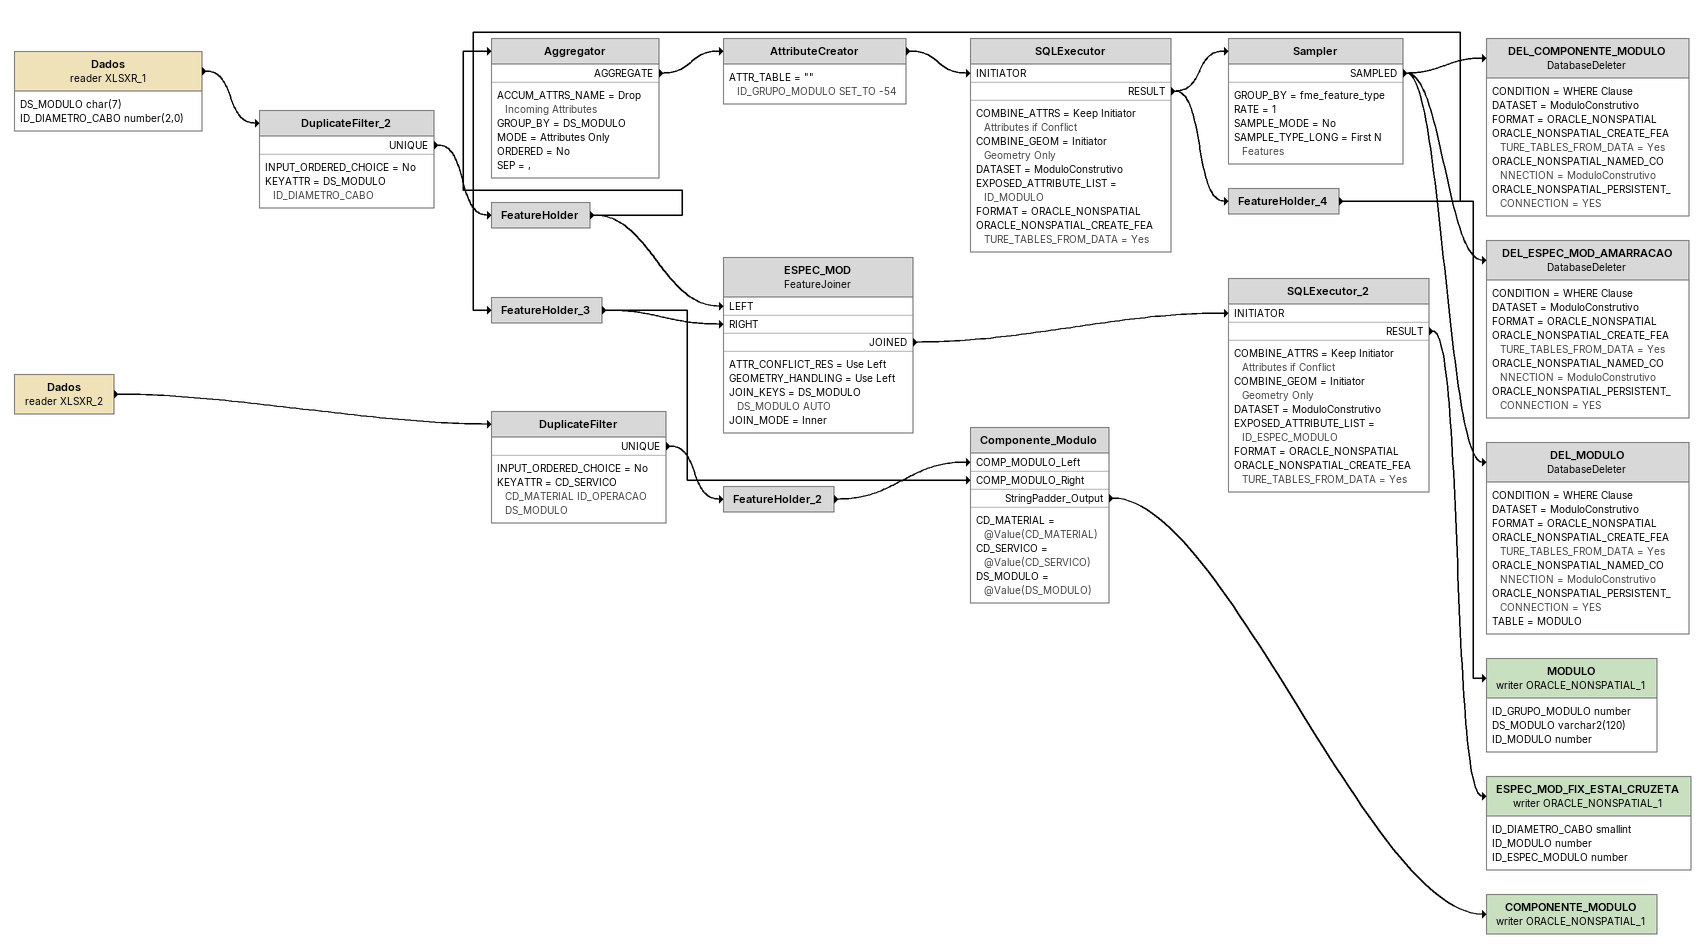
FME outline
Dados (reader XLSXR_1)
    attributes: DS_MODULO char(7), ID_DIAMETRO_CABO number(2,0)
    -> DuplicateFilter_2
DuplicateFilter_2
    INPUT_ORDERED_CHOICE = No
    KEYATTR = DS_MODULO ID_DIAMETRO_CABO
    UNIQUE -> FeatureHolder
FeatureHolder
    -> Aggregator
    -> ESPEC_MOD [LEFT]
Aggregator
    ACCUM_ATTRS_NAME = Drop Incoming Attributes
    GROUP_BY = DS_MODULO
    MODE = Attributes Only
    ORDERED = No
    SEP = ,
    AGGREGATE -> AttributeCreator
AttributeCreator
    ATTR_TABLE = "" ID_GRUPO_MODULO SET_TO -54
    -> SQLExecutor [INITIATOR]
SQLExecutor
    COMBINE_ATTRS = Keep Initiator Attributes if Conflict
    COMBINE_GEOM = Initiator Geometry Only
    DATASET = ModuloConstrutivo
    EXPOSED_ATTRIBUTE_LIST = ID_MODULO
    FORMAT = ORACLE_NONSPATIAL
    ORACLE_NONSPATIAL_CREATE_FEATURE_TABLES_FROM_DATA = Yes
    RESULT -> Sampler
    RESULT -> FeatureHolder_4
Sampler
    GROUP_BY = fme_feature_type
    RATE = 1
    SAMPLE_MODE = No
    SAMPLE_TYPE_LONG = First N Features
    SAMPLED -> DEL_COMPONENTE_MODULO
    SAMPLED -> DEL_ESPEC_MOD_AMARRACAO
    SAMPLED -> DEL_MODULO
DEL_COMPONENTE_MODULO: DatabaseDeleter
    CONDITION = WHERE Clause
    DATASET = ModuloConstrutivo
    FORMAT = ORACLE_NONSPATIAL
    ORACLE_NONSPATIAL_CREATE_FEATURE_TABLES_FROM_DATA = Yes
    ORACLE_NONSPATIAL_NAMED_CONNECTION = ModuloConstrutivo
    ORACLE_NONSPATIAL_PERSISTENT_CONNECTION = YES
DEL_ESPEC_MOD_AMARRACAO: DatabaseDeleter
    CONDITION = WHERE Clause
    DATASET = ModuloConstrutivo
    FORMAT = ORACLE_NONSPATIAL
    ORACLE_NONSPATIAL_CREATE_FEATURE_TABLES_FROM_DATA = Yes
    ORACLE_NONSPATIAL_NAMED_CONNECTION = ModuloConstrutivo
    ORACLE_NONSPATIAL_PERSISTENT_CONNECTION = YES
DEL_MODULO: DatabaseDeleter
    CONDITION = WHERE Clause
    DATASET = ModuloConstrutivo
    FORMAT = ORACLE_NONSPATIAL
    ORACLE_NONSPATIAL_CREATE_FEATURE_TABLES_FROM_DATA = Yes
    ORACLE_NONSPATIAL_NAMED_CONNECTION = ModuloConstrutivo
    ORACLE_NONSPATIAL_PERSISTENT_CONNECTION = YES
    TABLE = MODULO
FeatureHolder_4
    -> MODULO (writer ORACLE_NONSPATIAL_1)
    -> FeatureHolder_3
MODULO (writer ORACLE_NONSPATIAL_1)
    attributes: ID_GRUPO_MODULO number, DS_MODULO varchar2(120), ID_MODULO number
FeatureHolder_3
    -> Componente_Modulo [COMP_MODULO_Right]
    -> ESPEC_MOD [RIGHT]
ESPEC_MOD: FeatureJoiner
    ATTR_CONFLICT_RES = Use Left
    GEOMETRY_HANDLING = Use Left
    JOIN_KEYS = DS_MODULO DS_MODULO AUTO
    JOIN_MODE = Inner
    JOINED -> SQLExecutor_2 [INITIATOR]
SQLExecutor_2
    COMBINE_ATTRS = Keep Initiator Attributes if Conflict
    COMBINE_GEOM = Initiator Geometry Only
    DATASET = ModuloConstrutivo
    EXPOSED_ATTRIBUTE_LIST = ID_ESPEC_MODULO
    FORMAT = ORACLE_NONSPATIAL
    ORACLE_NONSPATIAL_CREATE_FEATURE_TABLES_FROM_DATA = Yes
    RESULT -> ESPEC_MOD_FIX_ESTAI_CRUZETA (writer ORACLE_NONSPATIAL_1)
ESPEC_MOD_FIX_ESTAI_CRUZETA (writer ORACLE_NONSPATIAL_1)
    attributes: ID_DIAMETRO_CABO smallint, ID_MODULO number, ID_ESPEC_MODULO number
Dados (reader XLSXR_2)
    -> DuplicateFilter
DuplicateFilter
    INPUT_ORDERED_CHOICE = No
    KEYATTR = CD_SERVICO CD_MATERIAL ID_OPERACAO DS_MODULO
    UNIQUE -> FeatureHolder_2
FeatureHolder_2
    -> Componente_Modulo [COMP_MODULO_Left]
Componente_Modulo
    CD_MATERIAL = @Value(CD_MATERIAL)
    CD_SERVICO = @Value(CD_SERVICO)
    DS_MODULO = @Value(DS_MODULO)
    StringPadder_Output -> COMPONENTE_MODULO (writer ORACLE_NONSPATIAL_1)
COMPONENTE_MODULO (writer ORACLE_NONSPATIAL_1)
